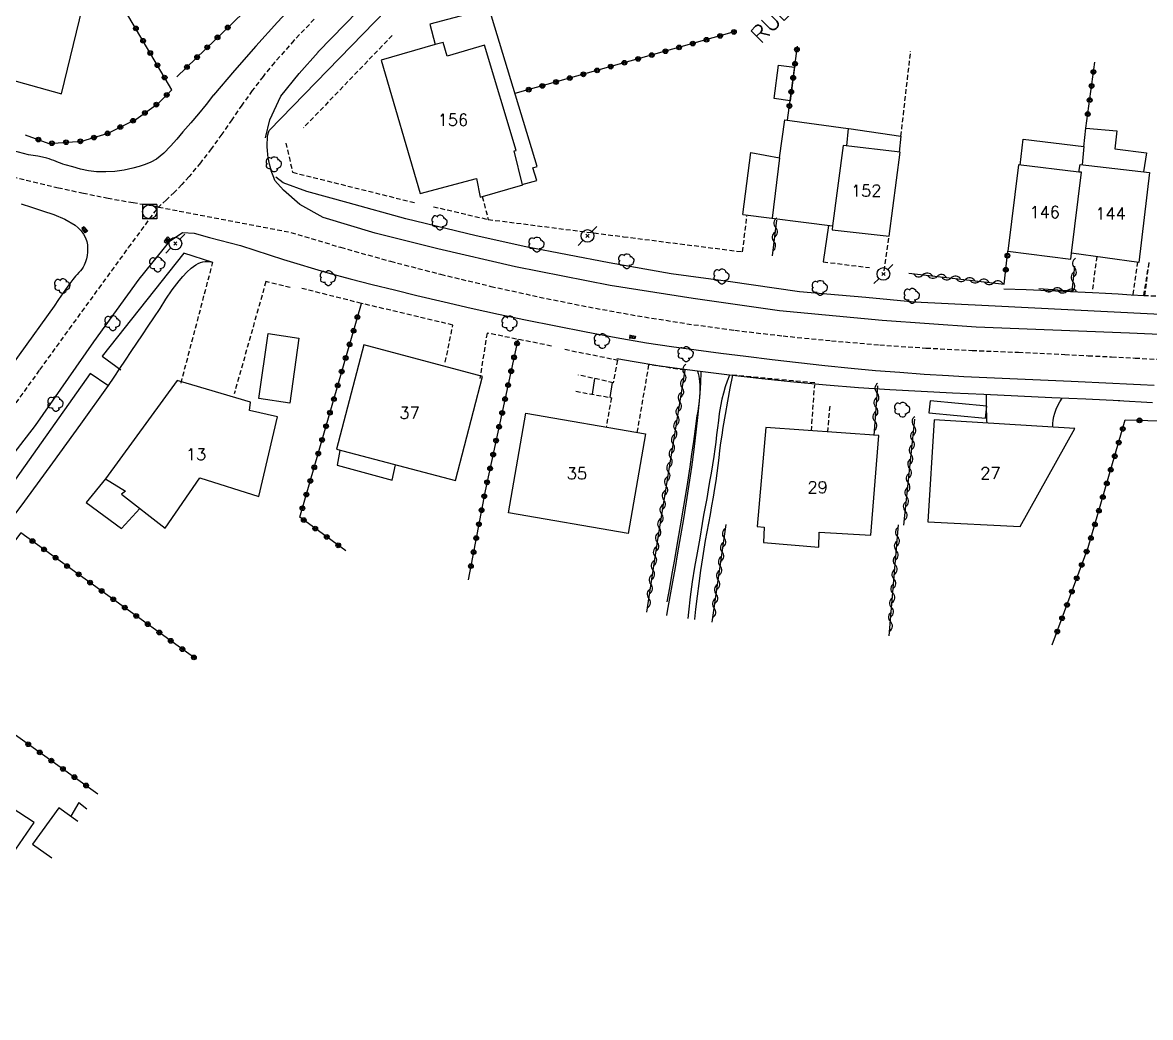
# Model space of a CAD drawing. Header units: millimetres. Extents: x 145000 to 146001, y 142000 to 143001.
# Drawn here: x 145763.1 to 145882.2, y 142721.8 to 142826.8 of the extents above; entities that cross this region are included whole.
import ezdxf
from ezdxf.enums import TextEntityAlignment as Align

# ---------------------------------------------------------------- set-up
doc = ezdxf.new("R2010")
doc.units = ezdxf.units.MM
doc.linetypes.add('DASHED', pattern=[0.75, 0.5, -0.25])
doc.layers.get('0').update_dxf_attribs({"linetype": 'CONTINUOUS'})
for name, color, linetype in [('W0001', 6, 'DASHED'), ('W0006', 2, 'CONTINUOUS'), ('W0008', 7, 'CONTINUOUS'), ('W0014', 7, 'CONTINUOUS'), ('W0017', 7, 'CONTINUOUS'), ('W0101', 7, 'CONTINUOUS'), ('W0104', 1, 'CONTINUOUS'), ('W0105', 7, 'CONTINUOUS'), ('W0112', 1, 'DASHED'), ('W0211', 2, 'CONTINUOUS'), ('W0300', 7, 'CONTINUOUS'), ('W0310', 3, 'CONTINUOUS'), ('W0322', 7, 'CONTINUOUS'), ('W0323', 7, 'CONTINUOUS'), ('W0333', 7, 'CONTINUOUS'), ('W0401', 7, 'CONTINUOUS'), ('W0420', 7, 'CONTINUOUS'), ('W0473', 7, 'CONTINUOUS'), ('W0989', 7, 'CONTINUOUS'), ('W0991', 7, 'CONTINUOUS'), ('W1102', 7, 'CONTINUOUS')]:
    doc.layers.add(name, color=color, linetype=linetype)
doc.styles.get("Standard").update_dxf_attribs({"font": 'romans.shx', "width": 0.85})

# ---------------------------------------------------------------- blocks, each defined once
blk = doc.blocks.new('T300')
for p, q in [((-0.8, 0.51), (-0.86, 0.34)), ((-0.86, 0.34), (-0.86, 0.17)), ((-0.86, 0.17), (-0.74, 0.06)), ((-0.69, 0.63), (-0.8, 0.51)), ((-0.8, -0.06), (-0.74, 0.06)), ((-0.74, 0.06), (-0.69, 0.11)), ((-0.57, 0.69), (-0.69, 0.63)), ((-0.46, 0.69), (-0.57, 0.69)), ((-0.29, 0.63), (-0.46, 0.69)), ((-0.29, 0.63), (-0.17, 0.74)), ((-0.23, 0.57), (-0.29, 0.63)), ((-0.17, 0.74), (-0.06, 0.8)), ((-0.06, 0.8), (0.06, 0.8)), ((0.06, 0.8), (0.23, 0.74)), ((0.23, 0.74), (0.34, 0.63)), ((0.34, 0.63), (0.4, 0.51)), ((0.46, 0.46), (0.34, 0.46)), ((0.4, 0.51), (0.4, 0.46)), ((0.57, 0.4), (0.46, 0.46)), ((0.57, 0.4), (0.69, 0.29)), ((0.69, 0.29), (0.74, 0.17)), ((0.74, 0.06), (0.69, -0.17)), ((0.74, 0.17), (0.74, 0.06)), ((-0.8, -0.17), (-0.8, -0.06)), ((-0.8, -0.23), (-0.8, -0.17)), ((-0.74, -0.34), (-0.8, -0.23)), ((-0.69, -0.4), (-0.74, -0.34)), ((-0.51, -0.46), (-0.69, -0.4)), ((-0.4, -0.46), (-0.51, -0.46)), ((-0.4, -0.46), (-0.34, -0.46)), ((-0.34, -0.46), (-0.34, -0.4)), ((-0.34, -0.51), (-0.34, -0.46)), ((-0.29, -0.63), (-0.34, -0.51)), ((-0.17, -0.74), (-0.29, -0.63)), ((-0.06, -0.8), (-0.17, -0.74)), ((0.06, -0.8), (-0.06, -0.8)), ((0.17, -0.74), (0.06, -0.8)), ((0.23, -0.69), (0.17, -0.74)), ((0.29, -0.46), (0.23, -0.46)), ((0.29, -0.63), (0.23, -0.69)), ((0.46, -0.4), (0.29, -0.46)), ((0.34, -0.51), (0.29, -0.63)), ((0.34, -0.51), (0.34, -0.46)), ((0.57, -0.34), (0.46, -0.4)), ((0.63, -0.29), (0.57, -0.34)), ((0.69, -0.17), (0.63, -0.29))]:
    blk.add_line(p, q)
blk = doc.blocks.new('T473')
for p, q in [((-0.166667, 0.166667), (0.166667, -0.166667)), ((-0.166667, -0.166667), (0.166667, 0.166667)), ((0.500001, 0.500001), (1.000002, 1.000002)), ((-1.000002, -1.000002), (-0.500001, -0.500001))]:
    blk.add_line(p, q)
blk.add_ellipse((0, 0), major_axis=(0.471405, 0.471405), ratio=1, start_param=5.4977871438, end_param=11.780972451)
blk = doc.blocks.new('T401')
for p, q in [((-0.3, 0.3), (0, 0.3)), ((-0.3, -0.25), (-0.3, 0.3)), ((-0.3, 0.15), (0, 0.15)), ((-0.3, 0), (0, 0)), ((0, 0.3), (0, -0.25)), ((-0.3, -0.15), (0, -0.15)), ((-0.3, -0.25), (-0.3, -0.3)), ((-0.3, -0.3), (0, -0.3)), ((0, -0.3), (0, -0.25))]:
    blk.add_line(p, q)
blk = doc.blocks.new('T420')
for p, q in [((0.75, 0.75), (-0.75, 0.75)), ((-0.75, 0.75), (-0.75, -0.75)), ((0.75, 0.75), (0.75, -0.75)), ((0.75, -0.75), (-0.75, -0.75))]:
    blk.add_line(p, q)
blk.add_ellipse((0, 0), major_axis=(-0.53, 0.53), ratio=1, start_param=3.926991, end_param=10.210176)
blk = doc.blocks.new('t310o')
at = {"color": 0, "linetype": 'Continuous'}
for centre, start, end in [((-0.5, 0.38), 216.8699, 323.1304), ((0.5, -0.37), 36.8699, 143.1303)]:
    blk.add_arc(centre, 0.625, start, end, dxfattribs=at)
blk = doc.blocks.new('t322o')
at = {"color": 0, "linetype": 'Continuous'}
for radius in [0.25, 0.15]:
    blk.add_circle((0, 0), radius, dxfattribs=at)
blk = doc.blocks.new('t323o')
at = {"color": 0, "linetype": 'Continuous'}
for radius in [0.25, 0.15]:
    blk.add_circle((0, 0), radius, dxfattribs=at)

msp = doc.modelspace()

# ---------------------------------------------------------------- linework, layer by layer
at = {"layer": 'W0001'}
for points in [[(145793.88, 142827.15), (145791.74, 142824.89), (145789.67, 142822.56), (145788.48, 142821.11), (145787.34, 142819.61), (145786.25, 142818.09), (145785.18, 142816.54), (145784.11, 142815), (145783.01, 142813.48), (145781.87, 142811.99), (145780.67, 142810.54), (145779.9, 142809.69), (145779.11, 142808.87), (145778.28, 142808.08), (145777.43, 142807.32)], [(145777.43, 142807.32), (145774.78, 142807.75), (145772.14, 142808.22), (145769.51, 142808.75), (145766.89, 142809.32), (145762.29, 142810.42)], [(145761.97, 142786.04), (145764.93, 142790.15), (145768.04, 142794.46), (145771.16, 142798.75), (145774.29, 142803.04), (145777.43, 142807.32)], [(145777.43, 142807.32), (145791.42, 142804.65), (145796.66, 142803.07), (145801.93, 142801.6), (145807.22, 142800.23), (145812.54, 142798.95), (145817.68, 142797.82), (145822.84, 142796.78), (145828.02, 142795.84), (145833.21, 142795.01), (145838.29, 142794.31), (145843.38, 142793.72), (145848.48, 142793.21), (145853.58, 142792.77), (145858.46, 142792.44), (145863.34, 142792.19), (145868.23, 142791.99), (145873.11, 142791.76), (145875.59, 142791.63), (145878.06, 142791.51), (145880.54, 142791.38), (145883.02, 142791.26)]]:
    msp.add_lwpolyline(points, dxfattribs=at)
at = {"layer": 'W0006'}
for points in [[(145789.13, 142815.4), (145811.38, 142838.34)], [(145993.61, 142789.36), (145991.02, 142791.35), (145978.78, 142791.9), (145966.56, 142792.41), (145951.33, 142793.02), (145937.78, 142793.71), (145921.36, 142794.34), (145907.08, 142794.99), (145894.85, 142795.52), (145882.52, 142796.03), (145865.06, 142796.88), (145857.24, 142797.29), (145852.11, 142797.76), (145845.11, 142798.39), (145837.58, 142799.48), (145831.56, 142800.26), (145825.02, 142801.43), (145816.22, 142803.12), (145810.96, 142804.28), (145803.55, 142806.07), (145797.47, 142807.75), (145793.09, 142808.98), (145790.61, 142809.86), (145789.81, 142810.46)]]:
    msp.add_lwpolyline(points, dxfattribs=at)
at = {"layer": 'W0008'}
for points in [[(145788.73, 142814.62), (145789.19, 142816.53), (145790.34, 142819.04), (145792.28, 142821.41), (145794.31, 142823.68), (145794.31, 142823.69), (145805.47, 142835.19), (145815.09, 142845.01), (145827.81, 142857.99), (145838.02, 142868.6), (145846.87, 142877.68), (145853.02, 142884.13), (145856.07, 142886.98)], [(145993.68, 142789.09), (145980.49, 142789.61), (145966.38, 142790.2), (145949.65, 142790.94), (145933.21, 142791.65), (145914.59, 142792.48), (145898.21, 142793.21), (145879.95, 142794.01), (145863.77, 142794.66), (145853.83, 142795.35), (145843.01, 142796.36), (145833.9, 142797.66), (145825.11, 142799.03), (145815.12, 142801.01), (145806.92, 142802.9), (145800.32, 142804.57), (145794.81, 142806.21), (145792.35, 142807.59), (145790.64, 142809.09), (145789.73, 142810.11)], [(145762.94, 142807.65), (145764.02, 142807.3), (145765.19, 142806.93), (145766.38, 142806.54), (145767.55, 142806.06), (145768.63, 142805.4), (145768.97, 142805.13), (145769.28, 142804.81), (145769.54, 142804.46), (145769.75, 142804.07), (145769.87, 142803.7), (145769.93, 142803.32), (145769.94, 142802.94), (145769.93, 142802.57), (145769.9, 142802.22), (145769.83, 142801.87), (145769.73, 142801.53), (145769.6, 142801.2), (145769.48, 142800.98), (145769.34, 142800.78), (145769.19, 142800.58), (145769.02, 142800.4), (145768.86, 142800.22), (145768.69, 142800.04), (145768.53, 142799.85), (145768.38, 142799.66), (145767.88, 142798.97), (145767.38, 142798.27), (145766.89, 142797.57), (145766.41, 142796.86)]]:
    msp.add_lwpolyline(points, dxfattribs=at)
at = {"layer": 'W0014'}
for points in [[(145801, 142838.2), (145798.79, 142836.03), (145796.61, 142833.84), (145794.46, 142831.62), (145792.34, 142829.37), (145790.02, 142826.85), (145787.73, 142824.31), (145785.48, 142821.74), (145783.25, 142819.14)], [(145783.25, 142819.16), (145782.47, 142818.16), (145781.67, 142817.17), (145780.85, 142816.2), (145780.01, 142815.25), (145779.36, 142814.5), (145778.71, 142813.74), (145778.01, 142813.01), (145777.22, 142812.39), (145776.64, 142812.06), (145776.02, 142811.8), (145775.39, 142811.6), (145774.74, 142811.43), (145773.8, 142811.23), (145772.84, 142811.09), (145771.87, 142811.03), (145770.9, 142811.04), (145770.05, 142811.14), (145769.22, 142811.32), (145768.4, 142811.55), (145767.59, 142811.79), (145767.34, 142811.86), (145767.1, 142811.95), (145766.87, 142812.04), (145766.63, 142812.13), (145766.39, 142812.23), (145766.16, 142812.32), (145765.91, 142812.4), (145765.67, 142812.47), (145765.19, 142812.59), (145764.71, 142812.68), (145764.22, 142812.76), (145763.73, 142812.82)], [(145789.73, 142810.11), (145789.6, 142810.45), (145789.47, 142810.8), (145789.35, 142811.15), (145789.25, 142811.51), (145789.16, 142811.85), (145789.08, 142812.19), (145789.02, 142812.53), (145788.97, 142812.88), (145788.93, 142813.28), (145788.91, 142813.68), (145788.91, 142814.08), (145788.93, 142814.48), (145788.96, 142814.72), (145789, 142814.95), (145789.06, 142815.18), (145789.13, 142815.4)], [(145763.73, 142812.82), (145759.47, 142813.97)], [(145758.83, 142777.02), (145764.47, 142784.28), (145770.62, 142793.08), (145775.39, 142799.71), (145778.66, 142803.74), (145779.97, 142804.65), (145781.22, 142804.57), (145782.82, 142804.11), (145786.1, 142803.26), (145790.62, 142801.77), (145795.32, 142800.39)], [(145795.32, 142800.39), (145797.66, 142799.76), (145800.01, 142799.16), (145802.36, 142798.57), (145804.71, 142797.99), (145807.58, 142797.32), (145810.44, 142796.66), (145813.32, 142796.03), (145816.2, 142795.42), (145819.38, 142794.77), (145822.57, 142794.14), (145825.76, 142793.55), (145828.96, 142793), (145831.58, 142792.6), (145834.19, 142792.24), (145836.81, 142791.91), (145839.44, 142791.58), (145842.21, 142791.24), (145844.99, 142790.9), (145847.77, 142790.59), (145850.55, 142790.31), (145853.12, 142790.08), (145855.69, 142789.88), (145858.26, 142789.7), (145860.83, 142789.53), (145862.45, 142789.44), (145864.07, 142789.36), (145865.69, 142789.29), (145867.31, 142789.22), (145868.93, 142789.16), (145870.55, 142789.09), (145872.17, 142789.03), (145873.79, 142788.96), (145875.25, 142788.89), (145876.71, 142788.82), (145878.17, 142788.75), (145879.63, 142788.68), (145881.09, 142788.61), (145882.55, 142788.54)], [(145866.68, 142798.69), (145869.02, 142798.61), (145871.36, 142798.52), (145873.7, 142798.41), (145876.04, 142798.3), (145877.4, 142798.23), (145878.76, 142798.15), (145880.12, 142798.07), (145881.48, 142797.98)], [(145766.41, 142796.86), (145762.74, 142791.74), (145759.06, 142786.63), (145755.37, 142781.52), (145751.68, 142776.41), (145749.55, 142773.47), (145747.42, 142770.52), (145745.28, 142767.58), (145743.15, 142764.64), (145741.01, 142761.7), (145738.88, 142758.75), (145736.74, 142755.81), (145734.62, 142752.86), (145731.85, 142749), (145729.1, 142745.15), (145726.34, 142741.29), (145723.59, 142737.43), (145720.84, 142733.57), (145718.09, 142729.71), (145715.34, 142725.85), (145712.58, 142721.99), (145705.43, 142711.98)], [(145827.64, 142790.98), (145825.81, 142791.31)], [(145878.91, 142786.88), (145875.32, 142787.03), (145871.74, 142787.19), (145868.16, 142787.36), (145864.58, 142787.53), (145861.27, 142787.69), (145857.95, 142787.85), (145854.64, 142788.02), (145851.32, 142788.24), (145847.92, 142788.52), (145844.52, 142788.84), (145841.12, 142789.19), (145837.72, 142789.58), (145835.2, 142789.89), (145832.67, 142790.22), (145830.15, 142790.58), (145827.64, 142790.98)], [(145882.38, 142786.67), (145878.74, 142786.88)]]:
    msp.add_lwpolyline(points, dxfattribs=at)
at = {"layer": 'W0017'}
for points in [[(145848.17, 142805.38), (145847.61, 142801.55)], [(145834.7, 142789.9), (145834.64, 142788.78), (145834.57, 142787.66), (145834.48, 142786.53), (145834.38, 142785.41), (145834.18, 142783.56), (145833.95, 142781.72), (145833.7, 142779.87), (145833.44, 142778.03), (145833.16, 142776.22), (145832.87, 142774.42), (145832.56, 142772.61), (145832.24, 142770.81), (145831.98, 142769.28), (145831.71, 142767.75), (145831.43, 142766.21), (145831.15, 142764.68), (145831.07, 142764.23)], [(145837.72, 142789.58), (145837.48, 142788.96), (145837.27, 142788.33), (145837.09, 142787.69), (145836.92, 142787.04), (145836.77, 142786.3), (145836.64, 142785.54), (145836.54, 142784.79), (145836.44, 142784.03), (145836.36, 142783.27), (145836.27, 142782.52), (145836.17, 142781.76), (145836.06, 142781.01), (145835.92, 142780.12), (145835.77, 142779.23), (145835.62, 142778.35), (145835.46, 142777.46), (145835.31, 142776.57), (145835.15, 142775.69), (145834.99, 142774.8), (145834.84, 142773.91), (145834.57, 142772.37), (145834.29, 142770.84), (145834.02, 142769.3), (145833.79, 142767.75), (145833.58, 142766.17), (145833.38, 142764.58), (145833.31, 142763.9)], [(145864.91, 142784.51), (145864.89, 142784.83), (145864.88, 142785.15), (145864.87, 142785.46), (145864.86, 142785.78), (145864.85, 142786.21), (145864.85, 142786.65), (145864.86, 142787.08), (145864.86, 142787.52)], [(145871.85, 142784.08), (145871.86, 142784.46), (145871.9, 142784.83), (145871.97, 142785.2), (145872.06, 142785.56), (145872.21, 142785.98), (145872.39, 142786.39), (145872.6, 142786.78), (145872.84, 142787.15)]]:
    msp.add_lwpolyline(points, dxfattribs=at)
at = {"layer": 'W0101'}
for points in [[(145769.72, 142829.73), (145762.66, 142831.67), (145763.39, 142834.21), (145755.65, 142836.22), (145752.17, 142823.44), (145767.2, 142819.27)], [(145848.59, 142805.35), (145848.56, 142804.9), (145854.57, 142804.26), (145855.75, 142813.1), (145849.73, 142813.83)], [(145796.22, 142781.78), (145808.79, 142778.45), (145811.64, 142789.45), (145799.1, 142792.77)], [(145778.13, 142773.44), (145781.82, 142778.76), (145788.02, 142776.76), (145790, 142785.18), (145787.06, 142785.86), (145787.15, 142786.72), (145779.4, 142789.02), (145771.86, 142778.63), (145773.97, 142777.33), (145773.53, 142777.03)], [(145816.21, 142785.58), (145828.84, 142783.39), (145827.02, 142772.86), (145814.39, 142775.05)], [(145874.18, 142783.94), (145859.34, 142784.86), (145858.64, 142774.09), (145868.41, 142773.6)], [(145853.47, 142783.21), (145841.54, 142784.04), (145840.63, 142773.61), (145841.37, 142773.54), (145841.3, 142771.93), (145847.14, 142771.44), (145847.18, 142773.01), (145852.64, 142772.7)]]:
    msp.add_lwpolyline(points, close=True, dxfattribs=at)
for points in [[(145806.65, 142824.46), (145800.95, 142822.84)], [(145815.88, 142809.66), (145814.99, 142813.24), (145815.21, 142813.3), (145811.86, 142824.41), (145807.93, 142823.26), (145807.49, 142824.7), (145806.65, 142824.46)], [(145800.95, 142822.84), (145805.06, 142808.74), (145811.02, 142810.34), (145811.39, 142808.35), (145815.89, 142809.65), (145815.83, 142809.71)], [(145874.61, 142811.02), (145868.21, 142811.76), (145867.11, 142802.65)], [(145874.61, 142811.02), (145874.74, 142811.81), (145882.07, 142810.98), (145880.93, 142801.48), (145873.83, 142802.47)], [(145867.11, 142802.65), (145873.75, 142801.81), (145873.83, 142802.47)]]:
    msp.add_lwpolyline(points, dxfattribs=at)
at = {"layer": 'W0104'}
for points in [[(145815.83, 142809.71), (145817.38, 142810.13), (145816.95, 142811.47), (145817.42, 142811.61), (145812.34, 142828.26), (145806.09, 142826.62), (145806.65, 142824.46)], [(145839.12, 142806.53), (145839.98, 142813.08), (145842.98, 142812.52), (145843.56, 142816.53), (145850.26, 142815.62), (145850.07, 142813.79)], [(145850.3, 142815.62), (145855.82, 142814.8), (145855.62, 142813.11)], [(145875.12, 142813.69), (145875.35, 142815.64), (145878.62, 142815.38), (145878.39, 142813.48), (145881.73, 142813.04), (145881.43, 142811.05)], [(145868.42, 142811.73), (145868.71, 142814.48), (145875.12, 142813.7), (145874.93, 142811.79)], [(145842.98, 142812.52), (145842.21, 142806.15)], [(145839.12, 142806.53), (145848.59, 142805.35)], [(145796.59, 142781.64), (145796.3, 142780.07), (145802.1, 142778.48), (145802.47, 142780.13)], [(145771.86, 142778.63), (145769.82, 142776.15), (145773.54, 142773.39), (145775.47, 142775.52)], [(145769.02, 142744.47), (145768.17, 142743.02)], [(145769.02, 142744.47), (145769.87, 142743.8)], [(145760.01, 142736.19), (145764.33, 142742.38), (145761.89, 142743.96)], [(145768.93, 142742.48), (145766.92, 142743.93), (145764.15, 142740.08)], [(145764.15, 142740.08), (145766.17, 142738.63)]]:
    msp.add_lwpolyline(points, dxfattribs=at)
for points in [[(145844.59, 142822.08), (145844.12, 142818.54), (145842.44, 142818.77), (145842.9, 142822.3)], [(145788.04, 142787.1), (145789.02, 142793.96), (145792.27, 142793.5), (145791.29, 142786.64)]]:
    msp.add_lwpolyline(points, close=True, dxfattribs=at)
at = {"layer": 'W0105'}
for points in [[(145823.25, 142787.56), (145823.5, 142789.21)], [(145825.33, 142788.8), (145825.09, 142787.23)]]:
    msp.add_lwpolyline(points, dxfattribs=at)
msp.add_lwpolyline([(145864.88, 142786.32), (145858.89, 142786.88), (145858.77, 142785.61), (145864.76, 142785.04)], close=True, dxfattribs=at)
at = {"layer": 'W0112'}
for points in [[(145802.12, 142825.44), (145792.75, 142815.69)], [(145855.82, 142814.8), (145856.84, 142823.76)], [(145790.88, 142814.08), (145791.6, 142810.99), (145804.54, 142807.77)], [(145806.46, 142807.36), (145812.25, 142806.01), (145826.54, 142804.19), (145839.1, 142802.6)], [(145811.62, 142808.42), (145812.25, 142806.01)], [(145839.1, 142802.6), (145839.58, 142806.48)], [(145854.05, 142800.58), (145854.57, 142804.26)], [(145779.82, 142788.75), (145783.18, 142801.49)], [(145847.62, 142801.54), (145852.5, 142800.93)], [(145876.07, 142798.64), (145876.52, 142802.09)], [(145880.33, 142798.09), (145880.82, 142801.49)], [(145881.46, 142797.99), (145882.04, 142801.62)], [(145881.56, 142797.99), (145882.04, 142801.62)], [(145791.35, 142798.82), (145788.78, 142799.46), (145785.43, 142787.6)], [(145807.72, 142790.96), (145808.52, 142794.87), (145798.87, 142797.15), (145792.45, 142798.76)], [(145881.46, 142797.99), (145887.58, 142797.8)], [(145812.12, 142794.02), (145811.37, 142789.24)], [(145818.92, 142792.65), (145812.12, 142794.02)], [(145825.98, 142791.13), (145820.3, 142792.28)], [(145825.89, 142791.15), (145825.45, 142788.78), (145821.77, 142789.6)], [(145833.02, 142790.11), (145829.08, 142790.7)], [(145827.98, 142783.54), (145829.22, 142790.68)], [(145846.71, 142788.76), (145837.86, 142789.6)], [(145846.36, 142783.71), (145846.71, 142788.55)], [(145821.48, 142787.88), (145825.25, 142787.2), (145824.7, 142784.1)], [(145848.3, 142786.31), (145848.05, 142783.59)]]:
    msp.add_lwpolyline(points, dxfattribs=at)
at = {"layer": 'W0211'}
for points in [[(145834.33, 142790.01), (145834.4, 142789.74), (145834.47, 142789.47), (145834.51, 142789.2), (145834.55, 142788.92), (145834.57, 142788.52), (145834.58, 142788.12), (145834.57, 142787.73), (145834.55, 142787.33), (145834.5, 142786.81), (145834.43, 142786.3), (145834.36, 142785.78), (145834.28, 142785.27), (145834.1, 142783.93), (145833.91, 142782.59), (145833.72, 142781.25), (145833.52, 142779.91), (145833.2, 142777.84), (145832.86, 142775.76), (145832.51, 142773.69), (145832.16, 142771.62), (145831.9, 142770.12), (145831.64, 142768.63), (145831.37, 142767.14), (145831.1, 142765.64)], [(145834.06, 142763.79), (145834.07, 142763.83), (145834.18, 142764.89), (145834.34, 142766.25), (145834.51, 142767.6), (145834.69, 142768.96), (145834.89, 142770.31), (145835.04, 142771.22), (145835.19, 142772.14), (145835.36, 142773.05), (145835.53, 142773.96), (145835.7, 142774.87), (145835.87, 142775.79), (145836.03, 142776.7), (145836.18, 142777.62), (145836.3, 142778.42), (145836.41, 142779.23), (145836.51, 142780.03), (145836.61, 142780.84), (145836.71, 142781.64), (145836.82, 142782.45), (145836.93, 142783.25), (145837.05, 142784.05), (145837.28, 142785.44), (145837.53, 142786.82), (145837.79, 142788.2), (145838.07, 142789.58)]]:
    msp.add_lwpolyline(points, dxfattribs=at)
at = {"layer": 'W0310'}
for points in [[(145842.69, 142805.92), (145842.22, 142802.18)], [(145856.65, 142800.33), (145866.72, 142799.2)], [(145874.14, 142801.09), (145873.87, 142798.43), (145870.38, 142798.7)], [(145833.01, 142790.1), (145830.14, 142772.44), (145828.97, 142764.55)], [(145853.33, 142788.45), (145852.95, 142783.22)], [(145856.12, 142773.75), (145857.27, 142784.92)], [(145835.89, 142763.51), (145837.35, 142773.81)], [(145854.59, 142762.08), (145855.56, 142773.78)]]:
    msp.add_lwpolyline(points, dxfattribs=at)
at = {"layer": 'W0322'}
msp.add_lwpolyline([(145879.5, 142784.85), (145892.63, 142784.48), (145908.65, 142783.81), (145921.2, 142784.35), (145926.21, 142784.44)], dxfattribs=at)
at = {"layer": 'W0323'}
for points in [[(145778.85, 142819.7), (145770.92, 142833.18), (145765.64, 142842.02)], [(145779.36, 142821.05), (145788.38, 142829.79)], [(145838.2, 142825.8), (145815.07, 142819.3)], [(145843.85, 142816.5), (145844.88, 142824.29)], [(145875.35, 142815.64), (145876.27, 142822.61)], [(145763.35, 142814.94), (145765.87, 142814.04), (145769.35, 142814.28), (145772.11, 142815.12), (145775.07, 142816.59), (145777.43, 142818.28), (145778.85, 142819.7)], [(145866.72, 142799.2), (145867.11, 142802.65)], [(145797.21, 142771.04), (145792.37, 142774.58), (145798.86, 142797.15)], [(145815.39, 142793.34), (145811.94, 142777.38), (145810.14, 142767.96)], [(145871.79, 142761.1), (145875.58, 142771.39), (145879.5, 142784.85)], [(145762.92, 142772.94), (145752.23, 142758.83), (145771.02, 142745.4)], [(145781.27, 142759.72), (145762.92, 142772.94)]]:
    msp.add_lwpolyline(points, dxfattribs=at)
at = {"layer": 'W0333'}
for points in [[(145760.29, 142772.26), (145763.32, 142776.28), (145766.3, 142780.33), (145769.25, 142784.4), (145772.15, 142788.5), (145772.77, 142789.38), (145773.37, 142790.27), (145773.97, 142791.16), (145774.57, 142792.06), (145775.16, 142792.95), (145775.76, 142793.85), (145776.35, 142794.74), (145776.95, 142795.63), (145777.6, 142796.62), (145778.23, 142797.61), (145778.88, 142798.6), (145779.61, 142799.53), (145780.01, 142800), (145780.42, 142800.46), (145780.88, 142800.88), (145781.39, 142801.24), (145781.62, 142801.37), (145781.86, 142801.47), (145782.11, 142801.54), (145782.37, 142801.58), (145782.58, 142801.59), (145782.78, 142801.58), (145782.98, 142801.55), (145783.18, 142801.49)], [(145780.12, 142802.45), (145771.5, 142791.58), (145773.47, 142790.14)], [(145783.18, 142801.47), (145780.12, 142802.45)], [(145770.24, 142789.77), (145758.59, 142773.34), (145760.29, 142772.26)], [(145772.09, 142788.48), (145770.24, 142789.77)]]:
    msp.add_lwpolyline(points, dxfattribs=at)
at = {"layer": 'W1102'}
msp.add_lwpolyline([(145873.83, 142802.47), (145874.88, 142810.99), (145874.61, 142811.02)], dxfattribs=at)

# ---------------------------------------------------------------- block references
at = {"layer": 'W0300'}
for p in [(145789.65, 142811.83), (145807.15, 142805.69), (145817.38, 142803.36), (145777.36, 142801.26), (145826.87, 142801.6), (145795.37, 142799.82), (145836.91, 142799.99), (145767.33, 142798.98), (145847.29, 142798.78), (145857, 142797.95), (145772.62, 142795.07), (145814.54, 142795.03), (145824.3, 142793.18), (145833.14, 142791.79), (145766.61, 142786.54), (145855.99, 142785.93)]:
    msp.add_blockref('T300', p, dxfattribs=at)
at = {"layer": 'W0310'}
for p, rotation in [((145842.59, 142805.16), 262.8164935617835), ((145842.4, 142803.67), 262.8164935617835), ((145874.13, 142800.92), 264.1658329349951), ((145858.14, 142800.16), 353.6398175777406), ((145859.63, 142799.99), 353.6398175777406), ((145873.97, 142799.43), 264.1658329349951), ((145861.12, 142799.83), 353.6398175777406), ((145862.62, 142799.66), 353.6398175777406), ((145864.11, 142799.5), 353.6398175777406), ((145865.6, 142799.33), 353.6398175777406), ((145871.88, 142798.59), 175.5109149086571), ((145873.37, 142798.47), 175.5109149086571), ((145832.95, 142789.73), 260.7534463877046), ((145832.71, 142788.25), 260.7534463877046), ((145853.28, 142787.71), 265.7951243622657), ((145832.47, 142786.77), 260.7534463877046), ((145853.17, 142786.21), 265.7951243622657), ((145832.23, 142785.29), 260.7534463877046), ((145831.99, 142783.81), 260.7534463877046), ((145853.06, 142784.72), 265.7951243622657), ((145857.19, 142784.2), 84.13604566271823), ((145857.04, 142782.7), 84.13604566271823), ((145831.75, 142782.33), 260.7534463877046), ((145831.5, 142780.85), 260.7534463877046), ((145856.89, 142781.21), 84.13604566271823), ((145831.26, 142779.37), 260.7534463877046), ((145856.73, 142779.72), 84.13604566271823), ((145831.02, 142777.89), 260.7534463877046), ((145856.58, 142778.23), 84.13604566271823), ((145856.43, 142776.73), 84.13604566271823), ((145830.78, 142776.41), 260.7534463877046), ((145830.54, 142774.93), 260.7534463877046), ((145856.27, 142775.24), 84.13604566271823), ((145830.3, 142773.45), 260.7534463877046), ((145830.07, 142771.97), 261.6139594517056), ((145837.15, 142772.42), 81.93340985265016), ((145855.45, 142772.54), 85.26455831420768), ((145836.94, 142770.94), 81.93340985265016), ((145855.33, 142771.05), 85.26455831420768), ((145829.85, 142770.48), 261.6139594517056), ((145836.73, 142769.45), 81.93340985265016), ((145855.21, 142769.55), 85.26455831420768), ((145829.63, 142769), 261.6139594517056), ((145829.41, 142767.52), 261.6139594517056), ((145836.52, 142767.97), 81.93340985265016), ((145855.08, 142768.06), 85.26455831420768), ((145829.19, 142766.03), 261.6139594517056), ((145836.31, 142766.48), 81.93340985265016), ((145854.96, 142766.56), 85.26455831420768), ((145836.1, 142765), 81.93340985265016), ((145854.83, 142765.07), 85.26455831420768), ((145854.71, 142763.57), 85.26455831420768)]:
    msp.add_blockref('t310o', p, dxfattribs=dict(at, rotation=rotation))
at = {"layer": 'W0322', "rotation": 358.3811169935266}
msp.add_blockref('t322o', (145881, 142784.81), dxfattribs=at)
at = {"layer": 'W0323'}
for p, rotation in [((145775.05, 142826.17), 120.4434371287352), ((145784.75, 142826.27), 44.0930781706923), ((145775.81, 142824.87), 120.4434371287352), ((145783.67, 142825.23), 44.0930781706923), ((145835.29, 142824.98), 195.695287407518), ((145836.73, 142825.39), 195.695287407518), ((145838.18, 142825.8), 195.695287407518), ((145782.59, 142824.18), 44.0930781706923), ((145830.96, 142823.77), 195.695287407518), ((145832.4, 142824.17), 195.695287407518), ((145833.84, 142824.58), 195.695287407518), ((145844.83, 142823.94), 82.49881651924194), ((145776.57, 142823.58), 120.4434371287352), ((145781.52, 142823.14), 44.0930781706923), ((145826.62, 142822.55), 195.695287407518), ((145828.07, 142822.96), 195.695287407518), ((145829.51, 142823.36), 195.695287407518), ((145777.33, 142822.29), 120.4434371287352), ((145780.44, 142822.1), 44.0930781706923), ((145822.29, 142821.33), 195.695287407518), ((145823.74, 142821.74), 195.695287407518), ((145825.18, 142822.14), 195.695287407518), ((145844.64, 142822.45), 82.49881651924194), ((145876.13, 142821.59), 82.47004307485606), ((145778.09, 142820.99), 120.4434371287352), ((145819.4, 142820.52), 195.695287407518), ((145820.85, 142820.93), 195.695287407518), ((145844.44, 142820.96), 82.49881651924194), ((145778.31, 142819.16), 44.95959395669897), ((145816.52, 142819.71), 195.695287407518), ((145817.96, 142820.11), 195.695287407518), ((145844.24, 142819.48), 82.49881651924194), ((145875.94, 142820.1), 82.47004307485606), ((145777.22, 142818.13), 35.72571257341582), ((145844.05, 142817.99), 82.49881651924194), ((145875.74, 142818.61), 82.47004307485606), ((145776, 142817.26), 35.72571257341582), ((145875.54, 142817.13), 82.47004307485606), ((145773.41, 142815.76), 26.42551363215106), ((145774.75, 142816.43), 26.42551363215106), ((145764.76, 142814.44), 340.2929230789716), ((145769.19, 142814.26), 3.877414022764348), ((145770.63, 142814.66), 16.9448776762188), ((145772.06, 142815.1), 16.9448776762188), ((145766.19, 142814.06), 3.877414022764348), ((145767.69, 142814.16), 3.877414022764348), ((145867.06, 142802.19), 83.42815296310694), ((145866.89, 142800.7), 83.42815296310694), ((145798.44, 142795.71), 73.95844503382305), ((145798.03, 142794.27), 73.95844503382305), ((145797.61, 142792.83), 73.95844503382305), ((145815.3, 142792.93), 257.8103787949531), ((145797.2, 142791.39), 73.95844503382305), ((145814.98, 142791.46), 257.8103787949531), ((145796.78, 142789.95), 73.95844503382305), ((145814.67, 142790), 257.8103787949531), ((145796.37, 142788.5), 73.95844503382305), ((145814.35, 142788.53), 257.8103787949531), ((145795.96, 142787.06), 73.95844503382305), ((145814.03, 142787.06), 257.8103787949531), ((145795.54, 142785.62), 73.95844503382305), ((145813.72, 142785.6), 257.8103787949531), ((145795.13, 142784.18), 73.95844503382305), ((145813.4, 142784.13), 257.8103787949531), ((145879.23, 142783.91), 73.75548394479573), ((145794.71, 142782.74), 73.95844503382305), ((145813.08, 142782.67), 257.8103787949531), ((145878.81, 142782.47), 73.75548394479573), ((145794.3, 142781.3), 73.95844503382305), ((145812.77, 142781.2), 257.8103787949531), ((145878.39, 142781.03), 73.75548394479573), ((145793.88, 142779.85), 73.95844503382305), ((145812.45, 142779.73), 257.8103787949531), ((145877.97, 142779.59), 73.75548394479573), ((145793.47, 142778.41), 73.95844503382305), ((145812.13, 142778.27), 257.8103787949531), ((145877.55, 142778.15), 73.75548394479573), ((145793.05, 142776.97), 73.95844503382305), ((145811.83, 142776.8), 259.164316897885), ((145877.13, 142776.71), 73.75548394479573), ((145792.64, 142775.53), 73.95844503382305), ((145811.55, 142775.33), 259.164316897885), ((145876.71, 142775.27), 73.75548394479573), ((145792.78, 142774.28), 143.8335584734757), ((145811.27, 142773.85), 259.164316897885), ((145876.29, 142773.83), 73.75548394479573), ((145793.99, 142773.39), 143.8335584734757), ((145795.2, 142772.51), 143.8335584734757), ((145764.14, 142772.07), 144.2202330754231), ((145796.41, 142771.62), 143.8335584734757), ((145810.98, 142772.38), 259.164316897885), ((145875.87, 142772.39), 73.75548394479573), ((145765.36, 142771.19), 144.2202330754231), ((145766.57, 142770.31), 144.2202330754231), ((145810.7, 142770.91), 259.164316897885), ((145875.42, 142770.96), 69.79517397299406), ((145767.79, 142769.43), 144.2202330754231), ((145810.42, 142769.43), 259.164316897885), ((145874.9, 142769.55), 69.79517397299406), ((145769.01, 142768.56), 144.2202330754231), ((145874.38, 142768.14), 69.79517397299406), ((145770.22, 142767.68), 144.2202330754231), ((145771.44, 142766.8), 144.2202330754231), ((145873.87, 142766.74), 69.79517397299406), ((145772.66, 142765.93), 144.2202330754231), ((145773.88, 142765.05), 144.2202330754231), ((145775.09, 142764.17), 144.2202330754231), ((145873.35, 142765.33), 69.79517397299406), ((145776.31, 142763.3), 144.2202330754231), ((145872.83, 142763.92), 69.79517397299406), ((145777.53, 142762.42), 144.2202330754231), ((145872.31, 142762.51), 69.79517397299406), ((145778.74, 142761.54), 144.2202330754231), ((145779.96, 142760.66), 144.2202330754231), ((145781.18, 142759.79), 144.2202330754231), ((145763.69, 142750.63), 324.4569797526154), ((145764.91, 142749.76), 324.4569797526154), ((145766.13, 142748.89), 324.4569797526154), ((145767.35, 142748.02), 324.4569797526154), ((145768.57, 142747.15), 324.4569797526154), ((145769.8, 142746.27), 324.4569797526154)]:
    msp.add_blockref('t323o', p, dxfattribs=dict(at, rotation=rotation))
at = {"layer": 'W0401'}
for p, rotation in [((145769.52, 142804.82), 218.117600522349), ((145778.46, 142803.74), 320.9591714589624), ((145827.44, 142793.45), 260.3006439306727)]:
    msp.add_blockref('T401', p, dxfattribs=dict(at, rotation=rotation))
at = {"layer": 'W0420'}
msp.add_blockref('T420', (145776.51, 142806.83), dxfattribs=at)
at = {"layer": 'W0473'}
for p in [(145822.73, 142804.28), (145779.22, 142803.47), (145853.97, 142800.26)]:
    msp.add_blockref('T473', p, dxfattribs=at)

# ---------------------------------------------------------------- texts
at = {"layer": 'W0989'}
msp.add_text('RUE DU PANIER VERT   ', height=1.75, rotation=45.6282, dxfattribs=at).set_placement((145841.03, 142824.49))
at = {"layer": 'W0991'}
for s, p in [('156', (145808.52, 142816.52)), ('152', (145852.15, 142809.05)), ('146', (145870.99, 142806.79)), ('144', (145877.94, 142806.64)), ('37', (145803.94, 142785.61)), ('13', (145781.41, 142781.23)), ('35', (145821.61, 142779.22)), ('27', (145865.26, 142779.23)), ('29', (145847.02, 142777.74))]:
    msp.add_text(s, height=1.25, dxfattribs=at).set_placement(p, align=Align.MIDDLE_CENTER)

doc.saveas('drawing.dxf')
